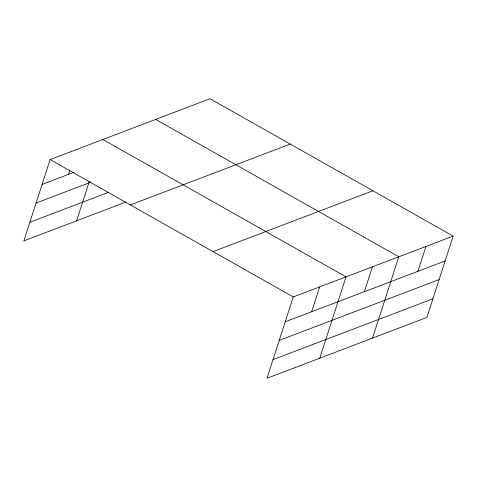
<?xml version="1.0" encoding="UTF-8"?>
<svg xmlns="http://www.w3.org/2000/svg" width="477" height="477" viewBox="0 0 477 477"><rect width="100%" height="100%" fill="white"/><g stroke="black" fill="none" stroke-linecap="round" stroke-linejoin="round"><path stroke-width="0.72" d="M453.15 236.109L293.266 296.944L267.001 378.267L426.885 317.432L453.15 236.109L209.999 98.733L50.115 159.568L23.85 240.891L125.904 202.063M68.473 174.367L69.809 170.229M76.612 220.815L89.282 181.594M311.624 311.749L319.65 286.904M319.763 358.191L346.028 276.869L102.877 139.493M364.386 291.674L372.412 266.828M372.525 338.115L398.79 256.793L155.639 119.417M417.947 271.294L425.967 246.454M42.095 184.408L73.333 172.519M36.073 203.047L90.916 182.178M29.872 222.252L108.321 192.404M130.358 204.901L290.243 144.066M213.028 251.606L372.913 190.776M285.246 321.784L445.124 260.949M279.224 340.423L439.108 279.588M273.023 359.628L432.901 298.793M50.115 159.568L293.266 296.944"/></g></svg>
